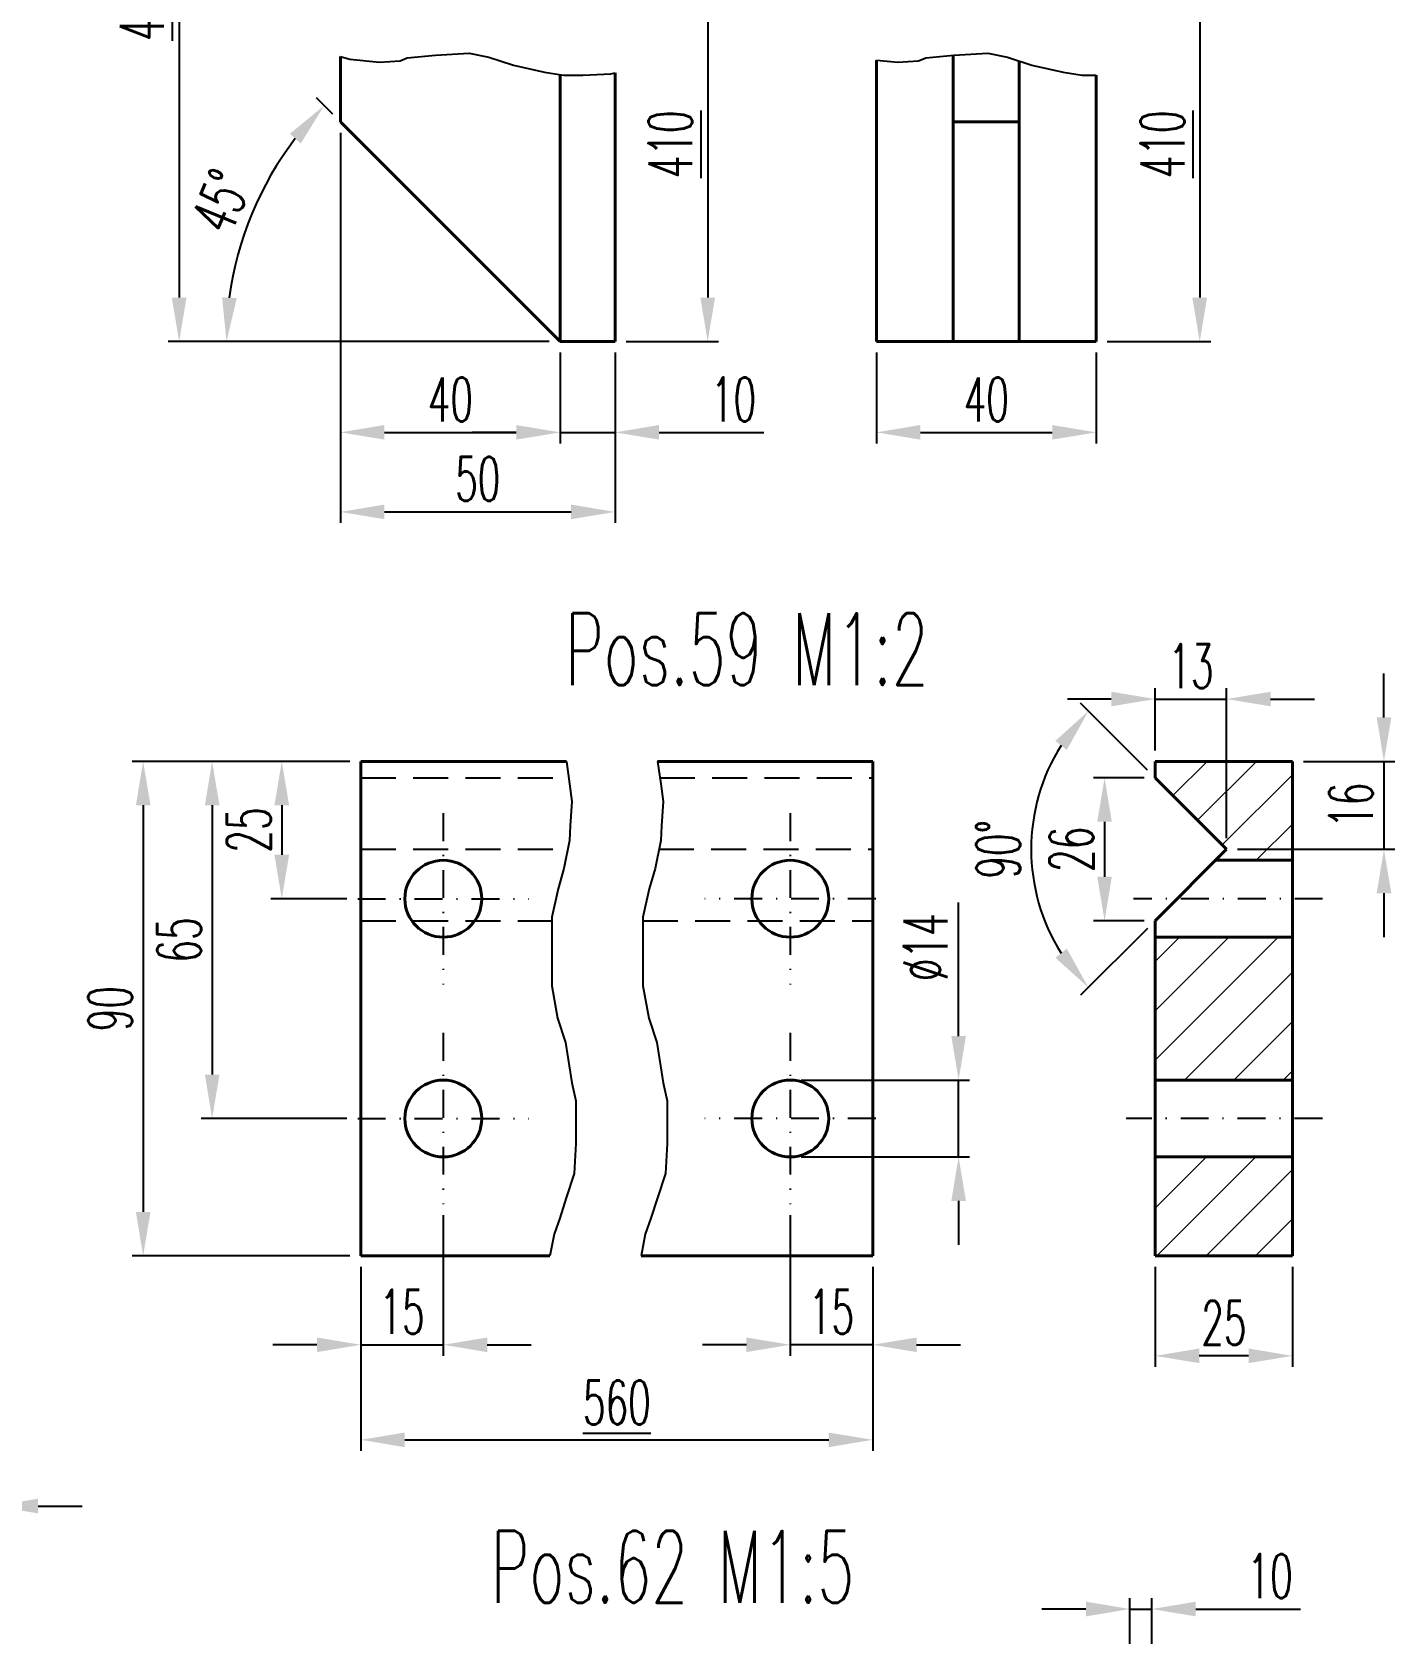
# Model space of a CAD drawing. Extents: x -1561 to -720, y 5788 to 6382.
# Drawn here: x -1040.3 to -916.2, y 5945 to 6090.7 of the extents above; entities that cross this region are included whole.
import ezdxf

# ---------------------------------------------------------------- set-up
doc = ezdxf.new("R2010")
doc.units = 0
doc.linetypes.add('STRICHPUNKT', pattern=[25.4, 12.7, -6.35, 0, -6.35])
doc.linetypes.add('VERDECKT', pattern=[9.525, 6.35, -3.175])
doc.layers.get('Defpoints').update_dxf_attribs({"linetype": 'CONTINUOUS'})
for name, color, linetype, lineweight in [('ACHSE', 150, 'STRICHPUNKT', 25), ('BEM', 6, 'CONTINUOUS', 25), ('SCHRAFFUR', 252, 'CONTINUOUS', 13), ('TEXT_7', 1, 'CONTINUOUS', 60), ('VERDECKT', 2, 'VERDECKT', 25), ('VOLL_03', 6, 'CONTINUOUS', 25), ('VOLL_05', 7, 'CONTINUOUS', 40)]:
    doc.layers.add(name, color=color, linetype=linetype, lineweight=lineweight)
doc.styles.add('ROMANS', font='romans.shx', dxfattribs={"width": 0.6, "height": 80})
doc.styles.get("Standard").update_dxf_attribs({"font": 'romans.shx', "width": 0.6})
doc.dimstyles.get("Standard").update_dxf_attribs({"dimtxt": 4, "dimasz": 4, "dimexe": 1, "dimexo": 1, "dimgap": 1, "dimtad": 1, "dimdsep": 46, "dimtxsty": 'Standard', "dimcen": 0, "dimclrd": 256, "dimclre": 256, "dimclrt": 256, "dimazin": 0, "dimtfac": 1, "dimtmove": 0, "dimatfit": 3, "dimfxl": 0, "dimtolj": 1, "dimtzin": 0, "dimarcsym": 0})

# ---------------------------------------------------------------- blocks, each defined once
blk = doc.blocks.new('*D259')
at = {"layer": 'BEM', "lineweight": -2}
for p, q in [((-938.04, 5978.36), (-938.04, 5969.26)), ((-925.54, 5978.36), (-925.54, 5969.26)), ((-929.54, 5970.26), (-934.04, 5970.26))]:
    blk.add_line(p, q, dxfattribs=at)
at = {"layer": 'BEM'}
for points in [[(-934.04, 5970.93), (-934.04, 5969.6), (-938.04, 5970.26)], [(-929.54, 5970.93), (-929.54, 5969.6), (-925.54, 5970.26)]]:
    blk.add_solid(points, dxfattribs=at)
at = {"layer": 'Defpoints', "color": 0}
for p in [(-938.04, 5979.36), (-925.54, 5979.36), (-938.04, 5970.26)]:
    blk.add_point(p, dxfattribs=at)
at = {"layer": 'BEM', "insert": (-931.79, 5973.26), "char_height": 4, "attachment_point": 5}
blk.add_mtext('\\A1;25', dxfattribs=at)
blk = doc.blocks.new('*D258')
at = {"layer": 'BEM', "lineweight": -2}
for p, q in [((-939.04, 6022.86), (-943.65, 6022.86)), ((-942.65, 6018.86), (-942.65, 6013.86)), ((-939.04, 6009.86), (-943.65, 6009.86))]:
    blk.add_line(p, q, dxfattribs=at)
at = {"layer": 'BEM'}
for points in [[(-943.32, 6018.86), (-941.99, 6018.86), (-942.65, 6022.86)], [(-943.32, 6013.86), (-941.99, 6013.86), (-942.65, 6009.86)]]:
    blk.add_solid(points, dxfattribs=at)
at = {"layer": 'Defpoints', "color": 0}
for p in [(-938.04, 6022.86), (-942.65, 6009.86), (-938.04, 6009.86)]:
    blk.add_point(p, dxfattribs=at)
at = {"layer": 'BEM', "insert": (-945.65, 6016.36), "char_height": 4, "attachment_point": 5, "rotation": 90}
blk.add_mtext('\\A1;26', dxfattribs=at)
blk = doc.blocks.new('*D257')
at = {"layer": 'BEM', "lineweight": -2}
for p, q in [((-938.75, 6023.57), (-944.83, 6029.65)), ((-938.75, 6009.15), (-944.83, 6003.07))]:
    blk.add_line(p, q, dxfattribs=at)
blk.add_arc((-931.54, 6016.36), 17.79, 147.9099, 212.0901, dxfattribs=at)
at = {"layer": 'BEM'}
for points in [[(-947.13, 6026.23), (-946.09, 6025.4), (-944.12, 6028.94)], [(-946.09, 6007.32), (-947.13, 6006.49), (-944.12, 6003.78)]]:
    blk.add_solid(points, dxfattribs=at)
at = {"layer": 'Defpoints', "color": 0}
for p in [(-938.04, 6022.86), (-948.72, 6020.96), (-931.54, 6016.36), (-931.54, 6016.36), (-938.04, 6009.86)]:
    blk.add_point(p, dxfattribs=at)
at = {"layer": 'BEM', "insert": (-952.33, 6016.36), "char_height": 4, "attachment_point": 5, "rotation": 90}
blk.add_mtext('\\A1;90°', dxfattribs=at)
blk = doc.blocks.new('*D256')
at = {"layer": 'BEM', "lineweight": -2}
for p, q in [((-938.04, 6025.36), (-938.04, 6031.03)), ((-931.54, 6017.36), (-931.54, 6031.03)), ((-942.04, 6030.03), (-946.04, 6030.03)), ((-938.04, 6030.03), (-931.54, 6030.03)), ((-927.54, 6030.03), (-923.54, 6030.03))]:
    blk.add_line(p, q, dxfattribs=at)
at = {"layer": 'BEM'}
for points in [[(-942.04, 6030.7), (-942.04, 6029.37), (-938.04, 6030.03)], [(-927.54, 6030.7), (-927.54, 6029.37), (-931.54, 6030.03)]]:
    blk.add_solid(points, dxfattribs=at)
at = {"layer": 'Defpoints', "color": 0}
for p in [(-931.54, 6030.03), (-938.04, 6024.36), (-931.54, 6016.36)]:
    blk.add_point(p, dxfattribs=at)
at = {"layer": 'BEM', "insert": (-934.79, 6033.03), "char_height": 4, "attachment_point": 5}
blk.add_mtext('\\A1;13', dxfattribs=at)
blk = doc.blocks.new('*D255')
at = {"layer": 'BEM', "lineweight": -2}
for p, q in [((-917.22, 6028.36), (-917.22, 6032.36)), ((-924.54, 6024.36), (-916.22, 6024.36)), ((-917.22, 6024.36), (-917.22, 6016.36)), ((-930.54, 6016.36), (-916.22, 6016.36)), ((-917.22, 6012.36), (-917.22, 6008.36))]:
    blk.add_line(p, q, dxfattribs=at)
at = {"layer": 'BEM'}
for points in [[(-917.88, 6028.36), (-916.55, 6028.36), (-917.22, 6024.36)], [(-917.88, 6012.36), (-916.55, 6012.36), (-917.22, 6016.36)]]:
    blk.add_solid(points, dxfattribs=at)
at = {"layer": 'Defpoints', "color": 0}
for p in [(-925.54, 6024.36), (-931.54, 6016.36), (-917.22, 6016.36)]:
    blk.add_point(p, dxfattribs=at)
at = {"layer": 'BEM', "insert": (-920.22, 6020.36), "char_height": 4, "attachment_point": 5, "rotation": 90}
blk.add_mtext('\\A1;16', dxfattribs=at)
blk = doc.blocks.new('*D254')
at = {"layer": 'BEM', "lineweight": -2}
for p, q in [((-1011.35, 6024.36), (-1024.89, 6024.36)), ((-1023.89, 6020.36), (-1023.89, 5995.86)), ((-1011.64, 5991.86), (-1024.89, 5991.86))]:
    blk.add_line(p, q, dxfattribs=at)
at = {"layer": 'BEM'}
for points in [[(-1024.55, 6020.36), (-1023.22, 6020.36), (-1023.89, 6024.36)], [(-1024.55, 5995.86), (-1023.22, 5995.86), (-1023.89, 5991.86)]]:
    blk.add_solid(points, dxfattribs=at)
at = {"layer": 'Defpoints', "color": 0}
for p in [(-1010.35, 6024.36), (-1023.89, 5991.86), (-1010.64, 5991.86)]:
    blk.add_point(p, dxfattribs=at)
at = {"layer": 'BEM', "insert": (-1026.89, 6008.11), "char_height": 4, "attachment_point": 5, "rotation": 90}
blk.add_mtext('\\A1;65', dxfattribs=at)
blk = doc.blocks.new('*D253')
at = {"layer": 'BEM', "lineweight": -2}
for p, q in [((-1011.35, 6024.36), (-1018.55, 6024.36)), ((-1017.55, 6020.36), (-1017.55, 6015.86)), ((-1011.64, 6011.86), (-1018.55, 6011.86))]:
    blk.add_line(p, q, dxfattribs=at)
at = {"layer": 'BEM'}
for points in [[(-1018.22, 6020.36), (-1016.88, 6020.36), (-1017.55, 6024.36)], [(-1018.22, 6015.86), (-1016.88, 6015.86), (-1017.55, 6011.86)]]:
    blk.add_solid(points, dxfattribs=at)
at = {"layer": 'Defpoints', "color": 0}
for p in [(-1010.35, 6024.36), (-1017.55, 6011.86), (-1010.64, 6011.86)]:
    blk.add_point(p, dxfattribs=at)
at = {"layer": 'BEM', "insert": (-1020.55, 6018.11), "char_height": 4, "attachment_point": 5, "rotation": 90}
blk.add_mtext('\\A1;25', dxfattribs=at)
blk = doc.blocks.new('*D252')
at = {"layer": 'BEM', "lineweight": -2}
for p, q in [((-955.94, 5999.36), (-955.94, 6011.53)), ((-970.26, 5995.36), (-954.94, 5995.36)), ((-955.94, 5988.36), (-955.94, 5995.36)), ((-970.26, 5988.36), (-954.94, 5988.36)), ((-955.94, 5984.36), (-955.94, 5980.36))]:
    blk.add_line(p, q, dxfattribs=at)
at = {"layer": 'BEM'}
for points in [[(-956.6, 5999.36), (-955.27, 5999.36), (-955.94, 5995.36)], [(-956.6, 5984.36), (-955.27, 5984.36), (-955.94, 5988.36)]]:
    blk.add_solid(points, dxfattribs=at)
at = {"layer": 'Defpoints', "color": 0}
for p in [(-971.26, 5995.36), (-955.94, 5995.36), (-971.26, 5988.36)]:
    blk.add_point(p, dxfattribs=at)
at = {"layer": 'BEM', "insert": (-958.94, 6007.45), "char_height": 4, "attachment_point": 5, "rotation": 90}
blk.add_mtext('\\A1;%%c14', dxfattribs=at)
blk = doc.blocks.new('*D251')
at = {"layer": 'BEM', "lineweight": -2}
for p, q in [((-1010.35, 5978.36), (-1010.35, 5961.62)), ((-963.76, 5978.36), (-963.76, 5961.62)), ((-1006.35, 5962.62), (-967.76, 5962.62))]:
    blk.add_line(p, q, dxfattribs=at)
at = {"layer": 'BEM'}
for points in [[(-1006.35, 5963.28), (-1006.35, 5961.95), (-1010.35, 5962.62)], [(-967.76, 5963.28), (-967.76, 5961.95), (-963.76, 5962.62)]]:
    blk.add_solid(points, dxfattribs=at)
at = {"layer": 'Defpoints', "color": 0}
for p in [(-1010.35, 5979.36), (-963.76, 5979.36), (-963.76, 5962.62)]:
    blk.add_point(p, dxfattribs=at)
at = {"layer": 'BEM', "insert": (-987.05, 5966.02), "char_height": 4, "attachment_point": 5}
blk.add_mtext('\\A1;{\\L560}', dxfattribs=at)
blk = doc.blocks.new('*D250')
at = {"layer": 'BEM', "lineweight": -2}
for p, q in [((-971.26, 5983.07), (-971.26, 5970.27)), ((-963.76, 5978.36), (-963.76, 5970.27)), ((-975.26, 5971.27), (-979.26, 5971.27)), ((-963.76, 5971.27), (-971.26, 5971.27)), ((-959.76, 5971.27), (-955.76, 5971.27))]:
    blk.add_line(p, q, dxfattribs=at)
at = {"layer": 'BEM'}
for points in [[(-975.26, 5971.93), (-975.26, 5970.6), (-971.26, 5971.27)], [(-959.76, 5971.93), (-959.76, 5970.6), (-963.76, 5971.27)]]:
    blk.add_solid(points, dxfattribs=at)
at = {"layer": 'Defpoints', "color": 0}
for p in [(-971.26, 5984.07), (-963.76, 5979.36), (-971.26, 5971.27)]:
    blk.add_point(p, dxfattribs=at)
at = {"layer": 'BEM', "insert": (-967.51, 5974.27), "char_height": 4, "attachment_point": 5}
blk.add_mtext('\\A1;15', dxfattribs=at)
blk = doc.blocks.new('*D249')
at = {"layer": 'BEM', "lineweight": -2}
for p, q in [((-1002.85, 5983.07), (-1002.85, 5970.27)), ((-1010.35, 5978.36), (-1010.35, 5970.27)), ((-1014.35, 5971.27), (-1018.35, 5971.27)), ((-1010.35, 5971.27), (-1002.85, 5971.27)), ((-998.85, 5971.27), (-994.85, 5971.27))]:
    blk.add_line(p, q, dxfattribs=at)
at = {"layer": 'BEM'}
for points in [[(-1014.35, 5971.93), (-1014.35, 5970.6), (-1010.35, 5971.27)], [(-998.85, 5971.93), (-998.85, 5970.6), (-1002.85, 5971.27)]]:
    blk.add_solid(points, dxfattribs=at)
at = {"layer": 'Defpoints', "color": 0}
for p in [(-1002.85, 5984.07), (-1010.35, 5979.36), (-1002.85, 5971.27)]:
    blk.add_point(p, dxfattribs=at)
at = {"layer": 'BEM', "insert": (-1006.6, 5974.27), "char_height": 4, "attachment_point": 5}
blk.add_mtext('\\A1;15', dxfattribs=at)
blk = doc.blocks.new('*D248')
at = {"layer": 'BEM', "lineweight": -2}
for p, q in [((-1011.35, 6024.36), (-1031.17, 6024.36)), ((-1030.17, 6020.36), (-1030.17, 5983.36)), ((-1011.35, 5979.36), (-1031.17, 5979.36))]:
    blk.add_line(p, q, dxfattribs=at)
at = {"layer": 'BEM'}
for points in [[(-1030.83, 6020.36), (-1029.5, 6020.36), (-1030.17, 6024.36)], [(-1030.83, 5983.36), (-1029.5, 5983.36), (-1030.17, 5979.36)]]:
    blk.add_solid(points, dxfattribs=at)
at = {"layer": 'Defpoints', "color": 0}
for p in [(-1010.35, 6024.36), (-1030.17, 5979.36), (-1010.35, 5979.36)]:
    blk.add_point(p, dxfattribs=at)
at = {"layer": 'BEM', "insert": (-1033.17, 6001.86), "char_height": 4, "attachment_point": 5, "rotation": 90}
blk.add_mtext('\\A1;90', dxfattribs=at)
blk = doc.blocks.new('*D247')
at = {"layer": 'BEM', "lineweight": -2}
for p, q in [((-1012.21, 6081.56), (-1012.21, 6046.06)), ((-987.21, 6061.56), (-987.21, 6046.06)), ((-1008.21, 6047.06), (-991.21, 6047.06))]:
    blk.add_line(p, q, dxfattribs=at)
at = {"layer": 'BEM'}
for points in [[(-1008.21, 6047.73), (-1008.21, 6046.4), (-1012.21, 6047.06)], [(-991.21, 6047.73), (-991.21, 6046.4), (-987.21, 6047.06)]]:
    blk.add_solid(points, dxfattribs=at)
at = {"layer": 'Defpoints', "color": 0}
for p in [(-1012.21, 6082.56), (-987.21, 6062.56), (-987.21, 6047.06)]:
    blk.add_point(p, dxfattribs=at)
at = {"layer": 'BEM', "insert": (-999.71, 6050.06), "char_height": 4, "attachment_point": 5}
blk.add_mtext('\\A1;50', dxfattribs=at)
blk = doc.blocks.new('*D246')
at = {"layer": 'BEM', "lineweight": -2}
for p, q in [((-1012.21, 6081.56), (-1012.21, 6053.3)), ((-992.21, 6061.56), (-992.21, 6053.3)), ((-1008.21, 6054.3), (-996.21, 6054.3))]:
    blk.add_line(p, q, dxfattribs=at)
at = {"layer": 'BEM'}
for points in [[(-1008.21, 6054.97), (-1008.21, 6053.64), (-1012.21, 6054.3)], [(-996.21, 6054.97), (-996.21, 6053.64), (-992.21, 6054.3)]]:
    blk.add_solid(points, dxfattribs=at)
at = {"layer": 'Defpoints', "color": 0}
for p in [(-1012.21, 6082.56), (-992.21, 6062.56), (-992.21, 6054.3)]:
    blk.add_point(p, dxfattribs=at)
at = {"layer": 'BEM', "insert": (-1002.21, 6057.3), "char_height": 4, "attachment_point": 5}
blk.add_mtext('\\A1;40', dxfattribs=at)
blk = doc.blocks.new('*D245')
at = {"layer": 'BEM', "lineweight": -2}
for p, q in [((-942.42, 6098.46), (-932.99, 6098.46)), ((-933.99, 6094.46), (-933.99, 6066.56)), ((-942.42, 6062.56), (-932.99, 6062.56))]:
    blk.add_line(p, q, dxfattribs=at)
at = {"layer": 'BEM'}
for points in [[(-934.66, 6094.46), (-933.32, 6094.46), (-933.99, 6098.46)], [(-934.66, 6066.56), (-933.32, 6066.56), (-933.99, 6062.56)]]:
    blk.add_solid(points, dxfattribs=at)
at = {"layer": 'Defpoints', "color": 0}
for p in [(-943.42, 6098.46), (-943.42, 6062.56), (-933.99, 6062.56)]:
    blk.add_point(p, dxfattribs=at)
at = {"layer": 'BEM', "insert": (-937.39, 6080.51), "char_height": 4, "attachment_point": 5, "rotation": 90}
blk.add_mtext('\\A1;{\\L410}', dxfattribs=at)
blk = doc.blocks.new('*D244')
at = {"layer": 'BEM', "lineweight": -2}
for p, q in [((-963.42, 6061.56), (-963.42, 6053.3)), ((-943.42, 6061.56), (-943.42, 6053.3)), ((-959.42, 6054.3), (-947.42, 6054.3))]:
    blk.add_line(p, q, dxfattribs=at)
at = {"layer": 'BEM'}
for points in [[(-959.42, 6054.97), (-959.42, 6053.64), (-963.42, 6054.3)], [(-947.42, 6054.97), (-947.42, 6053.64), (-943.42, 6054.3)]]:
    blk.add_solid(points, dxfattribs=at)
at = {"layer": 'Defpoints', "color": 0}
for p in [(-963.42, 6062.56), (-943.42, 6062.56), (-943.42, 6054.3)]:
    blk.add_point(p, dxfattribs=at)
at = {"layer": 'BEM', "insert": (-953.42, 6057.3), "char_height": 4, "attachment_point": 5}
blk.add_mtext('\\A1;40', dxfattribs=at)
blk = doc.blocks.new('*D242')
at = {"layer": 'BEM', "lineweight": -2}
for p, q in [((-992.21, 6061.56), (-992.21, 6053.3)), ((-987.21, 6061.56), (-987.21, 6053.3)), ((-996.21, 6054.3), (-1000.21, 6054.3)), ((-992.21, 6054.3), (-987.21, 6054.3)), ((-983.21, 6054.3), (-973.66, 6054.3))]:
    blk.add_line(p, q, dxfattribs=at)
at = {"layer": 'BEM'}
for points in [[(-996.21, 6054.97), (-996.21, 6053.64), (-992.21, 6054.3)], [(-983.21, 6054.97), (-983.21, 6053.64), (-987.21, 6054.3)]]:
    blk.add_solid(points, dxfattribs=at)
at = {"layer": 'Defpoints', "color": 0}
for p in [(-992.21, 6062.56), (-987.21, 6062.56), (-987.21, 6054.3)]:
    blk.add_point(p, dxfattribs=at)
at = {"layer": 'BEM', "insert": (-976.43, 6057.3), "char_height": 4, "attachment_point": 5}
blk.add_mtext('\\A1;10', dxfattribs=at)
blk = doc.blocks.new('*D239')
at = {"layer": 'BEM', "lineweight": -2}
for p, q in [((-986.21, 6098.46), (-977.78, 6098.46)), ((-978.78, 6094.46), (-978.78, 6066.56)), ((-986.21, 6062.56), (-977.78, 6062.56))]:
    blk.add_line(p, q, dxfattribs=at)
at = {"layer": 'BEM'}
for points in [[(-979.44, 6094.46), (-978.11, 6094.46), (-978.78, 6098.46)], [(-979.44, 6066.56), (-978.11, 6066.56), (-978.78, 6062.56)]]:
    blk.add_solid(points, dxfattribs=at)
at = {"layer": 'Defpoints', "color": 0}
for p in [(-987.21, 6098.46), (-987.21, 6062.56), (-978.78, 6062.56)]:
    blk.add_point(p, dxfattribs=at)
at = {"layer": 'BEM', "insert": (-982.18, 6080.51), "char_height": 4, "attachment_point": 5, "rotation": 90}
blk.add_mtext('\\A1;{\\L410}', dxfattribs=at)
blk = doc.blocks.new('*D238')
at = {"layer": 'BEM', "lineweight": -2}
for p, q in [((-1012.91, 6083.27), (-1014.39, 6084.75)), ((-993.21, 6062.56), (-1023.58, 6062.56))]:
    blk.add_line(p, q, dxfattribs=at)
blk.add_arc((-992.21, 6062.56), 30.38, 142.5501, 172.4499, dxfattribs=at)
at = {"layer": 'BEM'}
for points in [[(-1016.82, 6081.47), (-1015.82, 6080.59), (-1013.69, 6084.04)], [(-1021.65, 6066.51), (-1022.98, 6066.59), (-1022.58, 6062.56)]]:
    blk.add_solid(points, dxfattribs=at)
at = {"layer": 'Defpoints', "color": 0}
for p in [(-1012.21, 6082.56), (-1018.51, 6077.75), (-999.29, 6069.64), (-992.21, 6062.56), (-987.21, 6062.56)]:
    blk.add_point(p, dxfattribs=at)
at = {"layer": 'BEM', "insert": (-1023.04, 6075.33), "char_height": 4, "attachment_point": 5, "rotation": 67.5}
blk.add_mtext('\\A1;45°', dxfattribs=at)
blk = doc.blocks.new('*D237')
at = {"layer": 'BEM', "lineweight": -2}
for p, q in [((-1008.21, 6123.46), (-1027.89, 6123.46)), ((-1026.89, 6119.46), (-1026.89, 6066.56)), ((-993.21, 6062.56), (-1027.89, 6062.56))]:
    blk.add_line(p, q, dxfattribs=at)
at = {"layer": 'BEM'}
for points in [[(-1027.56, 6119.46), (-1026.22, 6119.46), (-1026.89, 6123.46)], [(-1027.56, 6066.56), (-1026.22, 6066.56), (-1026.89, 6062.56)]]:
    blk.add_solid(points, dxfattribs=at)
at = {"layer": 'Defpoints', "color": 0}
for p in [(-1007.21, 6123.46), (-1026.89, 6062.56), (-992.21, 6062.56)]:
    blk.add_point(p, dxfattribs=at)
at = {"layer": 'BEM', "insert": (-1030.29, 6093.01), "char_height": 4, "attachment_point": 5, "rotation": 90}
blk.add_mtext('\\A1;{\\L460}', dxfattribs=at)
blk = doc.blocks.new('*D187')
at = {"layer": 'BEM', "lineweight": -2}
for p, q in [((-1045.23, 5949.06), (-1045.23, 5957.59)), ((-1043.73, 5949.06), (-1043.73, 5957.59)), ((-1049.23, 5956.59), (-1056.83, 5956.59)), ((-1043.73, 5956.59), (-1045.23, 5956.59)), ((-1039.73, 5956.59), (-1035.73, 5956.59))]:
    blk.add_line(p, q, dxfattribs=at)
at = {"layer": 'BEM'}
for points in [[(-1049.23, 5957.26), (-1049.23, 5955.92), (-1045.23, 5956.59)], [(-1039.73, 5957.26), (-1039.73, 5955.92), (-1043.73, 5956.59)]]:
    blk.add_solid(points, dxfattribs=at)
at = {"layer": 'Defpoints', "color": 0}
for p in [(-1045.23, 5956.59), (-1045.23, 5948.06), (-1043.73, 5948.06)]:
    blk.add_point(p, dxfattribs=at)
at = {"layer": 'BEM', "insert": (-1055.03, 5959.59), "char_height": 4, "attachment_point": 5}
blk.add_mtext('\\A1;3', dxfattribs=at)
blk = doc.blocks.new('*D266')
at = {"layer": 'BEM', "lineweight": -2}
for p, q in [((-940.35, 5941.1), (-940.35, 5948.22)), ((-938.35, 5934), (-938.35, 5948.22)), ((-944.35, 5947.22), (-948.35, 5947.22)), ((-940.35, 5947.22), (-938.35, 5947.22)), ((-934.35, 5947.22), (-924.81, 5947.22))]:
    blk.add_line(p, q, dxfattribs=at)
at = {"layer": 'BEM'}
for points in [[(-944.35, 5947.89), (-944.35, 5946.55), (-940.35, 5947.22)], [(-934.35, 5947.89), (-934.35, 5946.55), (-938.35, 5947.22)]]:
    blk.add_solid(points, dxfattribs=at)
at = {"layer": 'Defpoints', "color": 0}
for p in [(-938.35, 5947.22), (-940.35, 5940.1), (-938.35, 5933)]:
    blk.add_point(p, dxfattribs=at)
at = {"layer": 'BEM', "insert": (-927.58, 5950.22), "char_height": 4, "attachment_point": 5}
blk.add_mtext('\\A1;10', dxfattribs=at)

msp = doc.modelspace()

# ---------------------------------------------------------------- hatches: boundary and pattern name
at = {"layer": 'SCHRAFFUR'}
h = msp.add_hatch(dxfattribs=at)
h.set_pattern_fill('ANSI31', color=256, style=0)
h.set_pattern_definition([(45, (3459.7663, -5616.8143), (-2.245064, 2.245064), [])])
h.paths.add_polyline_path([(-925.5384, 6024.3599), (-938.0384, 6024.3599), (-938.0384, 6022.8599), (-931.5384, 6016.3599), (-932.5384, 6015.3599), (-925.5384, 6015.3599)])
h.paths.add_polyline_path([(-925.5384, 6008.3599), (-938.0384, 6008.3599), (-938.0384, 5995.3599), (-925.5384, 5995.3599)])
h.paths.add_polyline_path([(-938.0384, 5988.3599), (-938.0384, 5979.3599), (-925.5384, 5979.3599), (-925.5384, 5988.3599)])

# ---------------------------------------------------------------- linework, layer by layer
at = {"layer": 'ACHSE', "ltscale": 0.2}
for p, q in [((-1002.8454, 6019.6503), (-1002.8454, 6004.0695)), ((-971.2593, 6019.6503), (-971.2593, 6004.0695)), ((-1010.6358, 6011.8599), (-995.055, 6011.8599)), ((-963.4689, 6011.8599), (-979.0497, 6011.8599)), ((-922.8014, 6011.8599), (-940.0125, 6011.8599)), ((-1002.8454, 5999.6503), (-1002.8454, 5984.0695)), ((-971.2593, 5999.6503), (-971.2593, 5984.0695)), ((-1010.6358, 5991.8599), (-995.055, 5991.8599)), ((-963.4689, 5991.8599), (-979.0497, 5991.8599)), ((-922.821, 5991.8599), (-940.6832, 5991.8599))]:
    msp.add_line(p, q, dxfattribs=at)
at = {"layer": 'BEM'}
for points in [[(-1012.2051, 6088.5208), (-1011.3501, 6088.2575), (-1008.6645, 6087.989), (-1006.7846, 6088.1041), (-1006.1324, 6088.3726), (-1003.5619, 6088.6412), (-1000.4926, 6088.7946), (-998.6976, 6088.4585), (-996.4642, 6087.7205), (-993.6252, 6087.0684), (-991.8987, 6086.7999), (-990.1339, 6086.7999), (-987.6018, 6086.9149), (-987.2051, 6087.0282)], [(-963.4211, 6088.1847), (-961.4639, 6087.989), (-959.584, 6088.1041), (-958.9318, 6088.3726), (-956.3613, 6088.6412), (-953.292, 6088.7946), (-951.497, 6088.4585), (-949.2637, 6087.7205), (-946.4246, 6087.0684), (-944.6982, 6086.7999), (-943.4211, 6086.7999)]]:
    msp.add_lwpolyline(points, dxfattribs=at)
at = {"layer": 'VERDECKT', "ltscale": 0.5}
for p, q in [((-1010.3454, 6022.8599), (-991.4229, 6022.8599)), ((-983.1224, 6022.8599), (-963.7593, 6022.8599)), ((-1010.3454, 6016.3599), (-991.5122, 6016.3599)), ((-983.2117, 6016.3599), (-963.7593, 6016.3599)), ((-1010.3454, 6009.8599), (-992.9762, 6009.8599)), ((-984.6757, 6009.8599), (-963.7593, 6009.8599))]:
    msp.add_line(p, q, dxfattribs=at)
at = {"layer": 'VOLL_03'}
for points in [[(-991.6367, 6024.3599), (-991.3464, 6022.3235), (-991.1361, 6020.694), (-991.2938, 6018.4863), (-991.3464, 6017.172), (-991.8721, 6014.5964), (-992.3979, 6012.7566), (-992.9762, 6010.1808), (-992.9762, 6007.0795), (-992.9762, 6003.9255), (-992.4505, 6000.9818), (-991.7145, 5998.774), (-991.1361, 5995.0944), (-990.7681, 5993.4648), (-990.7681, 5989.575), (-990.9258, 5986.8416), (-991.6618, 5984.6338), (-992.2402, 5982.794), (-992.7659, 5981.3221), (-993.1371, 5979.3599)], [(-983.3362, 6024.3599), (-983.0459, 6022.3235), (-982.8356, 6020.694), (-982.9933, 6018.4863), (-983.0459, 6017.172), (-983.5716, 6014.5964), (-984.0973, 6012.7566), (-984.6757, 6010.1808), (-984.6757, 6007.0795), (-984.6757, 6003.9255), (-984.15, 6000.9818), (-983.414, 5998.774), (-982.8356, 5995.0944), (-982.4676, 5993.4648), (-982.4676, 5989.575), (-982.6253, 5986.8416), (-983.3613, 5984.6338), (-983.9397, 5982.794), (-984.4654, 5981.3221), (-984.8366, 5979.3599)]]:
    msp.add_lwpolyline(points, dxfattribs=at)
at = {"layer": 'VOLL_05'}
for p, q in [((-1012.2051, 6088.5208), (-1012.2051, 6082.5591)), ((-963.4211, 6088.1847), (-963.4211, 6062.5591)), ((-956.4211, 6088.6349), (-956.4211, 6062.5591)), ((-950.4211, 6088.103), (-950.4211, 6062.5591)), ((-992.2051, 6086.8475), (-992.2051, 6074.8142)), ((-987.2051, 6087.0282), (-987.2051, 6078.8895)), ((-943.4211, 6086.7999), (-943.4211, 6062.5591)), ((-999.2906, 6069.6446), (-1012.2051, 6082.5591)), ((-956.4211, 6082.5591), (-950.4211, 6082.5591)), ((-987.2051, 6078.8895), (-987.2051, 6062.5591)), ((-992.2051, 6074.8142), (-992.2051, 6062.5591)), ((-999.2906, 6069.6446), (-992.2051, 6062.5591)), ((-987.2051, 6062.5591), (-992.2051, 6062.5591)), ((-963.4211, 6062.5591), (-943.4211, 6062.5591)), ((-1010.3454, 6024.3599), (-1010.3454, 5979.3599)), ((-1010.3454, 6024.3599), (-991.6367, 6024.3599)), ((-983.3362, 6024.3599), (-963.7593, 6024.3599)), ((-963.7593, 5979.3599), (-963.7593, 6024.3599)), ((-938.0384, 6024.3599), (-938.0384, 6022.8599)), ((-925.5384, 6024.3599), (-938.0384, 6024.3599)), ((-925.5384, 6024.3599), (-925.5384, 5979.3599)), ((-931.5384, 6016.3599), (-938.0384, 6022.8599)), ((-931.5384, 6016.3599), (-938.0384, 6009.8599)), ((-932.5384, 6015.3599), (-925.5384, 6015.3599)), ((-938.0384, 6009.8599), (-938.0384, 5979.3599)), ((-938.0384, 6008.3599), (-925.5384, 6008.3599)), ((-938.0384, 5995.3599), (-925.5384, 5995.3599)), ((-938.0384, 5988.3599), (-925.5384, 5988.3599)), ((-1010.3454, 5979.3599), (-993.1371, 5979.3599)), ((-984.8366, 5979.3599), (-963.7593, 5979.3599)), ((-925.5384, 5979.3599), (-938.0384, 5979.3599))]:
    msp.add_line(p, q, dxfattribs=at)
for centre in [(-1002.8454, 6011.8599), (-971.2593, 6011.8599), (-1002.8454, 5991.8599), (-971.2593, 5991.8599)]:
    msp.add_circle(centre, 3.5, dxfattribs=at)

# ---------------------------------------------------------------- texts
at = {"layer": 'TEXT_7', "style": 'ROMANS', "width": 0.6}
for s, p in [('Pos.59 M1:2', (-991.7651, 6031.2987)), ('Pos.62 M1:5', (-998.5332, 5947.7995))]:
    msp.add_text(s, height=6.534407, dxfattribs=at).set_placement(p)

# ---------------------------------------------------------------- dimensions: what is measured, and where the dimension line sits
at = {"layer": 'BEM'}
for base, p1, p2, text, picture, middle in [((-1026.8901, 6062.5591), (-1007.2051, 6123.463), (-992.2051, 6062.5591), '{\\L460}', '*D237', (-1030.2901, 6093.011)), ((-978.7759, 6062.5591), (-987.2051, 6098.463), (-987.2051, 6062.5591), '{\\L410}', '*D239', (-982.1759, 6080.511)), ((-933.9886, 6062.5591), (-943.4211, 6098.463), (-943.4211, 6062.5591), '{\\L410}', '*D245', (-937.3886, 6080.511)), ((-955.9383, 5995.3599), (-971.2593, 5988.3599), (-971.2593, 5995.3599), '%%c<>', '*D252', (-958.9383, 6007.4456))]:
    dim = msp.add_linear_dim(base=base, p1=p1, p2=p2, angle=90, text=text, dimstyle='Standard', override={"dimlfac": 2}, dxfattribs=at)
    dim.commit()
    dim.dimension.update_dxf_attribs({"geometry": picture, "text_midpoint": middle})
for base, line1, line2, text, picture, middle in [((-1018.5125, 6077.7477), ((-987.2051, 6062.5591), (-992.2051, 6062.5591)), ((-999.2906, 6069.6446), (-1012.2051, 6082.5591)), '45°', '*D238', (-1023.0416, 6075.332)), ((-948.7223, 6020.9643), ((-931.5384, 6016.3599), (-938.0384, 6009.8599)), ((-931.5384, 6016.3599), (-938.0384, 6022.8599)), '90°', '*D257', (-952.3285, 6016.3599))]:
    dim = msp.add_angular_dim_2l(base=base, line1=line1, line2=line2, text=text, dimstyle='Standard', override={"dimlfac": 2}, dxfattribs=at)
    dim.commit()
    dim.dimension.update_dxf_attribs({"geometry": picture, "text_midpoint": middle})
for base, p1, p2, override, picture, middle in [((-987.2051, 6047.0635), (-1012.2051, 6082.5591), (-987.2051, 6062.5591), {"dimlfac": 2}, '*D247', (-999.7051, 6050.0635)), ((-992.2051, 6054.3047), (-1012.2051, 6082.5591), (-992.2051, 6062.5591), {"dimlfac": 2}, '*D246', (-1002.2051, 6057.3047)), ((-987.2051, 6054.3047), (-992.2051, 6062.5591), (-987.2051, 6062.5591), {"dimlfac": 2}, '*D242', (-976.4337, 6057.3047)), ((-943.4211, 6054.3047), (-963.4211, 6062.5591), (-943.4211, 6062.5591), {"dimlfac": 2}, '*D244', (-953.4211, 6057.3047)), ((-931.5384, 6030.0322), (-938.0384, 6024.3599), (-931.5384, 6016.3599), {"dimlfac": 2}, '*D256', (-934.7884, 6033.0322)), ((-1002.8454, 5971.2672), (-1010.3454, 5979.3599), (-1002.8454, 5984.0695), {"dimlfac": 2}, '*D249', (-1006.5954, 5974.2672)), ((-971.2593, 5971.2672), (-963.7593, 5979.3599), (-971.2593, 5984.0695), {"dimlfac": 2}, '*D250', (-967.5093, 5974.2672)), ((-938.0384, 5970.263), (-925.5384, 5979.3599), (-938.0384, 5979.3599), {"dimlfac": 2}, '*D259', (-931.7884, 5973.263)), ((-938.3547, 5947.2186), (-940.3547, 5940.1043), (-938.3547, 5933.0043), {"dimlfac": 5}, '*D266', (-927.5833, 5950.2186))]:
    dim = msp.add_linear_dim(base=base, p1=p1, p2=p2, dimstyle='Standard', override=override, dxfattribs=at)
    dim.commit()
    dim.dimension.update_dxf_attribs({"geometry": picture, "text_midpoint": middle})
for base, p1, p2, angle, picture, middle in [((-917.2161, 6016.3599), (-925.5384, 6024.3599), (-931.5384, 6016.3599), 90, '*D255', (-920.2161, 6020.3599)), ((-1030.1667, 5979.3599), (-1010.3454, 6024.3599), (-1010.3454, 5979.3599), 90, '*D248', (-1033.1667, 6001.8599)), ((-1023.8881, 5991.8599), (-1010.3454, 6024.3599), (-1010.6358, 5991.8599), 90, '*D254', (-1026.8881, 6008.1099)), ((-1017.5513, 6011.8599), (-1010.3454, 6024.3599), (-1010.6358, 6011.8599), 90, '*D253', (-1020.5513, 6018.1099)), ((-942.6545, 6009.8599), (-938.0384, 6022.8599), (-938.0384, 6009.8599), 90, '*D258', (-945.6545, 6016.3599)), ((-1045.23, 5956.5887), (-1043.73, 5948.0603), (-1045.23, 5948.0603), 180, '*D187', (-1055.03, 5959.5887))]:
    dim = msp.add_linear_dim(base=base, p1=p1, p2=p2, angle=angle, dimstyle='Standard', override={"dimlfac": 2}, dxfattribs=at)
    dim.commit()
    dim.dimension.update_dxf_attribs({"geometry": picture, "text_midpoint": middle})
dim = msp.add_linear_dim(base=(-963.7593, 5962.6183), p1=(-1010.3454, 5979.3599), p2=(-963.7593, 5979.3599), text='{\\L560}', dimstyle='Standard', override={"dimlfac": 2}, dxfattribs=at)
dim.commit()
dim.dimension.update_dxf_attribs({"geometry": '*D251', "text_midpoint": (-987.0524, 5966.0183)})

doc.saveas('drawing.dxf')
